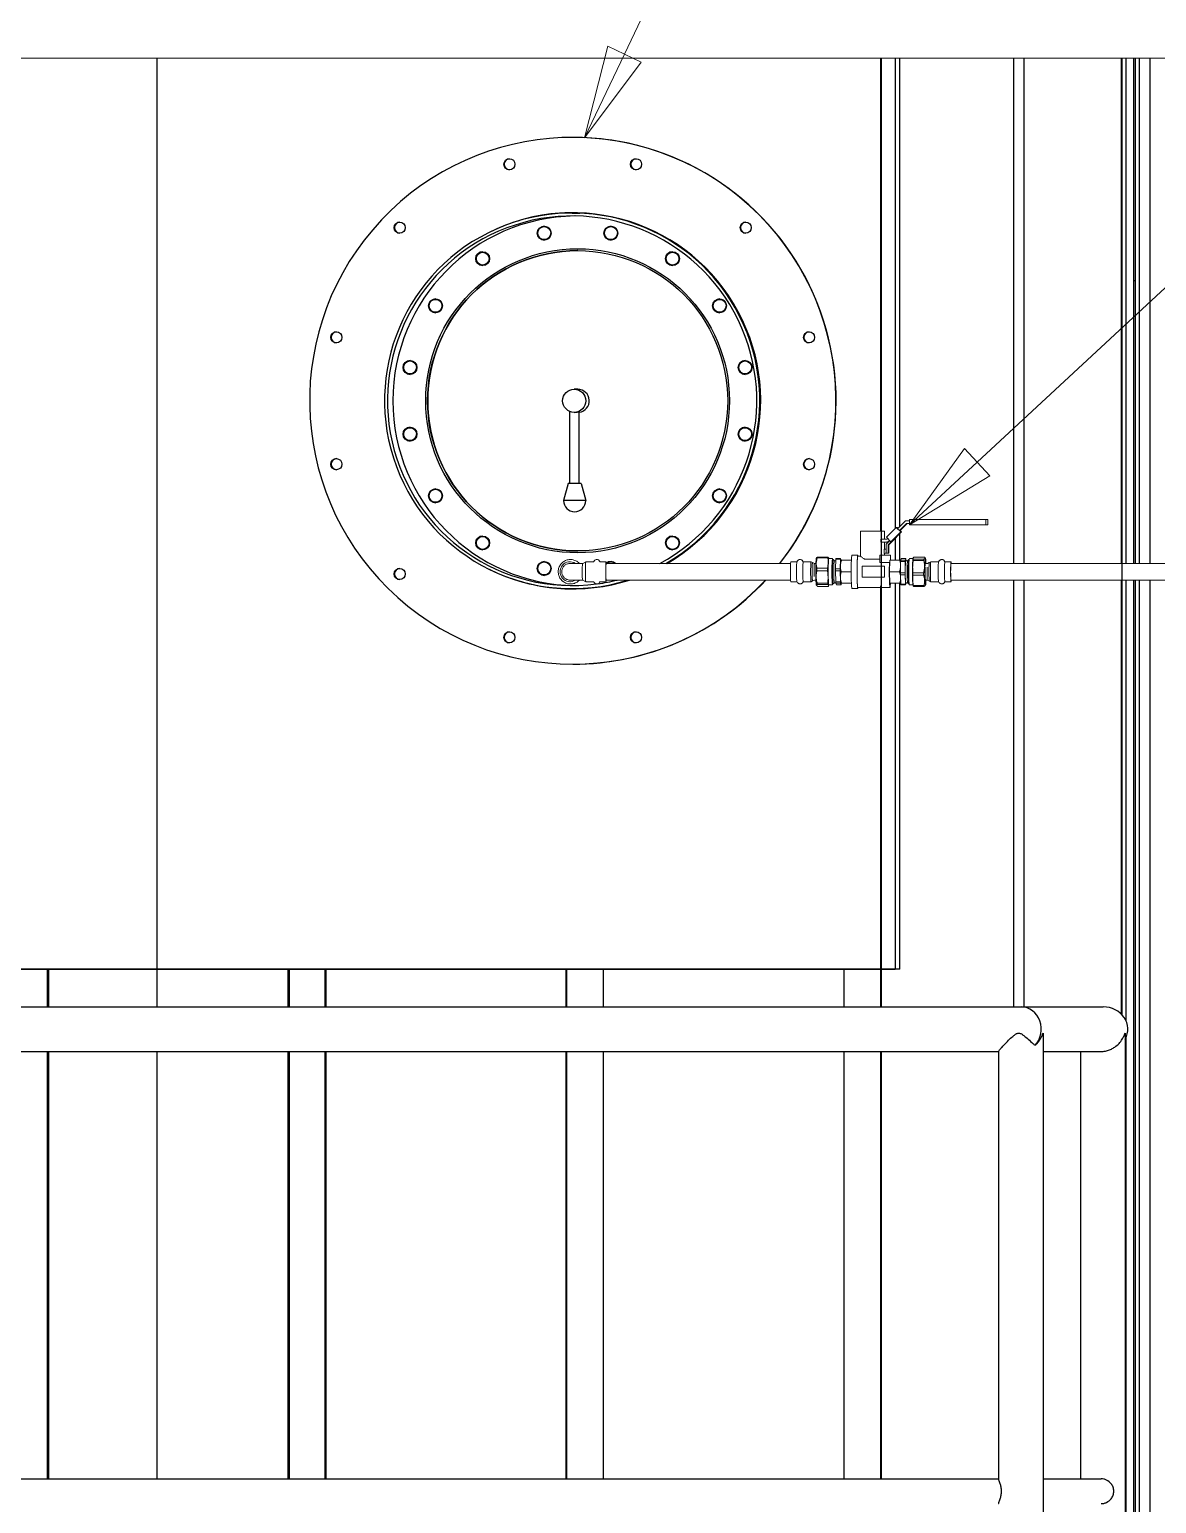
# Model space of a CAD drawing. Header units: millimetres. Extents: x -4172 to 126100, y -2 to 142133.
# Drawn here: x 89030 to 92078, y 31452 to 35440 of the extents above; entities that cross this region are included whole.
import ezdxf

# ---------------------------------------------------------------- set-up
doc = ezdxf.new("R2010")
doc.units = ezdxf.units.MM
doc.header["$LTSCALE"] = 100
doc.layers.add('P_Technical Water (TW)', color=140, linetype='Continuous', lineweight=18, true_color=0x00bfff)
for name, color, linetype, lineweight in [('Symbol', 7, 'Continuous', 18), ('Visible', 7, 'Continuous', 25), ('Visible Narrow', 7, 'Continuous', 18)]:
    doc.layers.add(name, color=color, linetype=linetype, lineweight=lineweight)

# ---------------------------------------------------------------- blocks, each defined once
blk = doc.blocks.new('Balloon29')
at = {"layer": 'Symbol'}
for p, q in [((906.388, 353.729), (921.398, 385.225)), ((905.937, 353.944), (905.312, 351.472)), ((906.388, 353.729), (905.312, 351.472)), ((906.839, 353.513), (905.937, 353.944)), ((905.312, 351.472), (906.839, 353.513))]:
    blk.add_line(p, q, dxfattribs=at)
at = {"layer": 'Symbol', "flags": 128}
blk.add_lwpolyline([(905.937, 353.944), (905.312, 351.472), (906.839, 353.513), (905.937, 353.944)], dxfattribs=at)
at = {"layer": 'Symbol'}
blk.add_solid([(905.937, 353.944), (905.312, 351.472), (906.839, 353.513), (905.937, 353.944)], dxfattribs=at)
blk = doc.blocks.new('Balloon30')
at = {"layer": 'Symbol'}
for p, q in [((915.931, 342.695), (961.972, 385.422)), ((915.591, 343.061), (914.099, 340.994)), ((916.272, 342.328), (915.591, 343.061)), ((915.931, 342.695), (914.099, 340.994)), ((914.099, 340.994), (916.272, 342.328))]:
    blk.add_line(p, q, dxfattribs=at)
at = {"layer": 'Symbol', "flags": 128}
blk.add_lwpolyline([(915.591, 343.061), (914.099, 340.994), (916.272, 342.328), (915.591, 343.061)], dxfattribs=at)
at = {"layer": 'Symbol'}
blk.add_solid([(915.591, 343.061), (914.099, 340.994), (916.272, 342.328), (915.591, 343.061)], dxfattribs=at)

msp = doc.modelspace()

# ---------------------------------------------------------------- linework, layer by layer
at = {"layer": 'P_Technical Water (TW)'}
for p, q in [((91377.6, 34089.36), (91398.86, 34110.65)), ((91382.9, 34084.06), (91401.97, 34103.15)), ((91384.92, 34084.06), (91403.99, 34103.15)), ((91398.86, 34110.65), (91409.9, 34110.65)), ((91401.97, 34103.15), (91409.9, 34103.15)), ((91409.9, 34114.4), (91615.97, 34114.4)), ((91409.9, 34099.4), (91409.9, 34114.4)), ((91615.97, 34099.4), (91409.9, 34099.4)), ((91615.97, 34114.4), (91615.97, 34099.4)), ((91621.85, 34114.4), (91615.97, 34114.4)), ((91621.85, 34099.4), (91615.97, 34099.4)), ((91621.85, 34099.4), (91621.85, 34114.4)), ((91342.47, 34082.9), (91277.47, 34082.9)), ((91277.47, 34082.9), (91277.47, 34015.38)), ((91332.38, 34060.65), (91345.81, 34060.65)), ((91332.38, 34060.65), (91332.38, 34053.15)), ((91342.47, 34082.9), (91342.47, 34060.65)), ((91356.35, 34057.37), (91346.92, 34047.94)), ((91347.35, 34066.38), (91373.84, 34092.9)), ((91347.35, 34066.38), (91359.71, 34054.01)), ((91386.2, 34080.52), (91359.71, 34054.01)), ((91388.68, 34080.52), (91362.19, 34054.01)), ((91386.2, 34080.52), (91373.84, 34092.9)), ((91376.32, 34092.9), (91373.84, 34092.9)), ((91378.72, 34090.49), (91376.32, 34092.9)), ((91377.6, 34089.36), (91382.9, 34084.06)), ((91382.9, 34084.06), (91384.92, 34084.06)), ((91388.68, 34080.52), (91385.04, 34084.17)), ((91388.68, 34080.52), (91386.2, 34080.52)), ((91254.02, 34017.9), (91270.01, 34017.9)), ((91355.59, 34017.9), (91329.36, 34017.9)), ((91329.36, 33997.9), (91329.36, 34017.9)), ((91332.38, 34053.15), (91345.81, 34053.15)), ((91346.92, 34034.4), (91341.55, 34034.4)), ((91341.55, 34034.4), (91341.55, 34022.48)), ((91341.55, 34022.48), (91346.92, 34023.74)), ((91342.47, 34053.15), (91342.47, 34034.4)), ((91342.47, 34022.57), (91346.92, 34023.61)), ((91342.47, 34022.62), (91342.47, 34017.9)), ((91345.81, 34053.15), (91347.84, 34053.15)), ((91346.92, 34023.39), (91346.92, 34047.94)), ((91351.92, 34023.39), (91346.92, 34023.39)), ((91360.05, 34054.01), (91351.92, 34045.87)), ((91353.72, 34045.87), (91351.92, 34045.87)), ((91351.92, 34045.87), (91351.92, 34023.39)), ((91351.92, 34023.39), (91352.48, 34023.39)), ((91352.48, 34040.69), (91352.48, 34023.39)), ((91353.16, 34040.69), (91352.48, 34040.69)), ((91353.53, 34034.4), (91352.48, 34034.4)), ((91352.48, 34024.91), (91354.09, 34025.29)), ((91352.48, 34025.04), (91353.53, 34025.29)), ((91352.48, 34023.39), (91353.16, 34023.39)), ((91353.16, 34034.4), (91353.16, 34040.69)), ((91353.16, 34023.39), (91353.16, 34025.07)), ((91353.16, 34023.39), (91353.72, 34023.39)), ((91353.53, 34034.4), (91354.09, 34034.4)), ((91353.53, 34025.29), (91353.53, 34034.4)), ((91353.53, 34025.29), (91354.09, 34025.29)), ((91361.85, 34054.01), (91353.72, 34045.87)), ((91353.72, 34045.87), (91353.72, 34034.4)), ((91353.72, 34025.2), (91353.72, 34023.39)), ((91354.09, 34025.29), (91354.09, 34034.4)), ((91355.59, 34017.9), (91358.75, 34017.9)), ((91358.76, 34017.9), (91358.75, 34017.9)), ((91358.76, 34004.15), (91358.76, 34017.9)), ((91360.05, 34054.01), (91359.71, 34054.01)), ((91362.19, 34054.01), (91361.85, 34054.01)), ((90492.53, 33999.78), (90491.58, 33999.78)), ((90526.43, 33995.4), (90491.94, 33995.4)), ((90526.36, 33995.36), (90534.48, 33999.77)), ((90534.51, 33999.78), (90555.73, 33999.78)), ((90572.72, 33999.78), (90589.45, 33999.78)), ((90589.45, 33995.4), (91088.28, 33995.4)), ((91105.51, 33999.78), (91088.94, 33999.78)), ((91105.47, 33999.72), (91107.36, 34002.49)), ((91122.57, 33999.78), (91120.72, 34002.49)), ((91143.62, 33999.78), (91122.53, 33999.78)), ((91147.66, 33997.89), (91143.64, 33999.77)), ((91152.94, 33995.4), (91147.66, 33997.87)), ((91152.93, 33995.4), (91156.7, 33995.4)), ((91157.82, 34008.42), (91159.45, 34011.25)), ((91159.5, 33975.77), (91188.2, 33975.77)), ((91159.54, 33982.16), (91188.24, 33982.16)), ((91160.55, 34010.24), (91189.25, 34010.24)), ((91160.82, 34012.62), (91189.52, 34012.62)), ((91191.79, 34008.53), (91191.44, 34009.87)), ((91201.65, 34008.53), (91191.66, 34008.53)), ((91203.27, 34005.95), (91201.65, 34005.95)), ((91206.6, 34002.65), (91203.34, 34005.92)), ((91210.69, 34002.65), (91206.57, 34002.65)), ((91209.88, 33975.68), (91222.37, 33975.68)), ((91210.43, 33945.28), (91209.88, 33975.68)), ((91210.83, 34006.68), (91209.92, 33981.06)), ((91209.92, 33981.06), (91222.41, 33981.06)), ((91223.32, 34006.68), (91210.83, 34006.68)), ((91223.55, 34008.68), (91211.06, 34008.68)), ((91222.91, 33945.28), (91222.37, 33975.68)), ((91222.41, 33981.06), (91223.32, 34006.68)), ((91223.55, 34008.68), (91224.93, 34004.15)), ((91223.95, 34004.05), (91224, 34004.15)), ((91252.57, 34004.15), (91226.03, 34004.15)), ((91270.01, 34015.4), (91277.47, 34015.4)), ((91342.32, 33987.98), (91281.47, 33987.98)), ((91281.47, 33987.98), (91281.47, 33972.9)), ((91288.35, 34007.11), (91329.32, 34007.11)), ((91355.59, 33997.9), (91329.36, 33997.9)), ((91342.44, 33987.98), (91342.32, 33987.98)), ((91342.32, 33972.9), (91342.32, 33987.98)), ((91356.36, 34004.15), (91355.54, 33972.9)), ((91355.59, 33997.9), (91355.62, 33997.9)), ((91356.36, 34004.15), (91383.54, 34004.15)), ((91386, 34000.52), (91385.46, 33970.12)), ((91386, 34000.52), (91398.48, 34000.52)), ((91387.65, 34008.68), (91386.19, 34003.9)), ((91398.68, 34003.9), (91386.19, 34003.9)), ((91400.13, 34008.68), (91387.65, 34008.68)), ((91398.48, 34000.52), (91397.94, 33970.12)), ((91400.13, 34008.68), (91398.68, 34003.9)), ((91399.63, 34002.65), (91404.59, 34002.65)), ((91400.5, 34002.65), (91400.36, 34006.68)), ((91404.56, 34002.62), (91407.85, 34005.92)), ((91407.92, 34005.95), (91408.95, 34005.95)), ((91409.55, 34008.53), (91419.4, 34008.53)), ((91419.27, 34008.02), (91419.76, 34009.87)), ((91448.55, 34003.36), (91419.85, 34003.36)), ((91420.08, 34007.37), (91448.78, 34007.37)), ((91450.38, 34012.62), (91421.68, 34012.62)), ((91453.38, 34008.42), (91451.75, 34011.25)), ((91453.25, 33995.4), (91458.26, 33995.4)), ((91458.25, 33995.4), (91463.48, 33997.84)), ((91463.54, 33997.89), (91467.55, 33999.77)), ((91467.58, 33999.78), (91488.62, 33999.78)), ((91488.58, 33999.72), (91490.47, 34002.49)), ((91505.68, 33999.78), (91503.83, 34002.49)), ((91505.64, 33999.78), (91522.25, 33999.78)), ((91522.25, 33995.4), (92362.65, 33995.4)), ((90492.53, 33946.03), (90491.58, 33946.03)), ((90491.94, 33950.4), (90526.43, 33950.4)), ((90526.36, 33950.44), (90534.48, 33946.03)), ((90534.51, 33946.03), (90555.73, 33946.03)), ((90572.72, 33946.03), (90589.45, 33946.03)), ((90589.45, 33950.4), (91088.28, 33950.4)), ((91105.51, 33946.03), (91088.94, 33946.03)), ((91105.47, 33946.08), (91107.36, 33943.32)), ((91122.57, 33946.03), (91120.72, 33943.32)), ((91143.62, 33946.03), (91122.53, 33946.03)), ((91147.66, 33947.91), (91143.64, 33946.03)), ((91152.94, 33950.4), (91147.66, 33947.94)), ((91152.93, 33950.4), (91156.7, 33950.4)), ((91157.82, 33937.38), (91158.94, 33935.43)), ((91160.09, 33942.44), (91188.8, 33942.44)), ((91189.02, 33938.43), (91160.32, 33938.43)), ((91191.79, 33937.28), (91190.93, 33934.01)), ((91201.65, 33937.28), (91191.66, 33937.28)), ((91203.27, 33939.85), (91201.65, 33939.85)), ((91206.6, 33943.15), (91203.34, 33939.88)), ((91210.54, 33943.15), (91206.57, 33943.15)), ((91222.91, 33945.28), (91210.43, 33945.28)), ((91210.62, 33941.91), (91223.1, 33941.91)), ((91212.07, 33937.12), (91210.62, 33941.91)), ((91212.07, 33937.12), (91224.56, 33937.12)), ((91224.56, 33937.12), (91223.1, 33941.91)), ((91223.95, 33941.75), (91224, 33941.65)), ((91224.88, 33941.65), (91224.79, 33939.12)), ((91252, 33972.9), (91225.22, 33972.9)), ((91252.57, 33941.65), (91226.03, 33941.65)), ((91281.47, 33972.9), (91281.47, 33957.82)), ((91281.47, 33957.82), (91342.32, 33957.82)), ((91342.32, 33957.82), (91342.32, 33972.9)), ((91342.44, 33957.82), (91342.32, 33957.82)), ((91355.54, 33972.9), (91356.36, 33941.65)), ((91355.54, 33972.9), (91382.73, 33972.9)), ((91356.36, 33941.65), (91383.54, 33941.65)), ((91397.94, 33970.12), (91385.46, 33970.12)), ((91397.98, 33964.74), (91385.49, 33964.74)), ((91385.49, 33964.74), (91386.41, 33939.12)), ((91386.41, 33939.12), (91398.89, 33939.12)), ((91386.63, 33937.12), (91399.12, 33937.12)), ((91398.89, 33939.12), (91397.98, 33964.74)), ((91399.12, 33937.12), (91400.58, 33941.91)), ((91399.63, 33943.15), (91404.59, 33943.15)), ((91404.56, 33943.18), (91407.85, 33939.88)), ((91407.92, 33939.85), (91408.95, 33939.85)), ((91409.55, 33937.28), (91419.4, 33937.28)), ((91447.96, 33970.03), (91419.26, 33970.03)), ((91419.27, 33937.78), (91420.26, 33934.01)), ((91448, 33963.64), (91419.3, 33963.64)), ((91453.38, 33937.38), (91452.25, 33935.43)), ((91453.25, 33950.4), (91458.26, 33950.4)), ((91458.25, 33950.41), (91463.48, 33947.96)), ((91463.54, 33947.91), (91467.55, 33946.03)), ((91467.58, 33946.03), (91488.62, 33946.03)), ((91488.58, 33946.08), (91490.47, 33943.32)), ((91505.68, 33946.03), (91503.83, 33943.32)), ((91505.64, 33946.03), (91522.25, 33946.03)), ((91522.25, 33950.4), (92362.65, 33950.4)), ((91161.92, 33933.18), (91190.62, 33933.18)), ((91254.02, 33927.9), (91270.01, 33927.9)), ((91270.01, 33930.4), (91357.17, 33930.4)), ((91449.01, 33935.56), (91420.3, 33935.56)), ((91449.28, 33933.18), (91420.57, 33933.18))]:
    msp.add_line(p, q, dxfattribs=at)
for centre, major_axis, ratio, start_param, end_param in [((91345.81, 34068.15), (0, -7.5), 0.9989854, 0, 0.7641447), ((91345.81, 34068.15), (0, -15), 0.9989854, 0, 0.7747721), ((91254.02, 33972.9), (0, 45), 0.0450362, 0, 3.1415927), ((91270.01, 33972.9), (0, 45), 0.0450362, 5.9482891, 9.7596741), ((91309.97, 34015.02), (32.5, 7.59), 0.0099874, 6.2808517, 6.5194163), ((91347.84, 34068.15), (0, -15), 0.9989854, 0, 0.3571141), ((90491.58, 33972.9), (0, 26.87), 0.9989854, 5.7045492, 10.0034141), ((90534.51, 33972.9), (0, 26.87), 0.0450362, 0, 3.1415927), ((90589.45, 33972.9), (0, 26.87), 0.0450362, 5.7045492, 10.0034141), ((90589.45, 33972.9), (0, -22.5), 0.0450362, 3.1415927, 6.2831853), ((91088.94, 33972.9), (0, 26.87), 0.0450362, 0, 3.1415927), ((91105.55, 33972.9), (0, 26.87), 0.0450362, 0.0657974, 3.0757953), ((91122.53, 33972.9), (0, 26.87), 0.0450362, 0, 3.1415926), ((91143.62, 33972.9), (0, 26.87), 0.0450362, 6.2621617, 9.4458016), ((91147.63, 33972.9), (0, -25), 0.0450362, 3.0719845, 6.3527934), ((91147.63, 33972.9), (0, -24.97), 0.0450362, 3.1205691, 6.3042089), ((91157.94, 33972.9), (0, 35.62), 0.0450362, 0.0781638, 3.0634289), ((91161.38, 33972.88), (-0.01, 41.58), 0.0451434, 0.2989925, 0.4544636), ((91190.06, 33972.88), (0.01, 41.58), 0.0449864, 0.2990104, 0.4544814), ((91191.66, 33972.9), (0, -35.62), 0.0450362, 3.1415927, 6.2831853), ((91201.65, 33972.9), (0, -35.62), 0.0450362, 2.7591461, 6.6656318), ((91201.65, 33972.9), (0, 33.05), 0.0450362, 0, 3.1415927), ((91203.27, 33972.9), (0, 33.05), 0.0450362, 6.2380881, 9.4698752), ((91206.57, 33972.9), (0, 29.75), 0.0450362, 0, 3.1415927), ((91211.57, 33972.9), (0, -37.52), 0.0450362, 4.4929903, 4.6380706), ((91211.57, 33972.89), (0, 37.52), 0.0450362, 0.3042001, 0.4492804), ((91224.06, 33972.9), (0, 37.52), 0.0450362, 1.3513977, 1.4964779), ((91224.06, 33972.9), (0, -31.25), 0.0450362, 4.1887902, 5.2359878), ((91224.06, 33972.9), (0, 31.25), 0.0450362, 0.0781638, 1.0471976), ((91224.06, 33972.89), (0, 37.52), 0.0450362, 0.3042001, 0.4492804), ((91270.01, 33972.9), (0, 42.5), 0.0450362, 0, 3.1415927), ((91306.11, 34006.29), (-36.82, -14.31), 0.232541, 2.1592919, 2.160612), ((91344.23, 33972.9), (0, -42.5), 0.0450362, 4.3497265, 4.712389), ((91357.17, 33972.9), (0, -42.5), 0.0450362, 4.0835141, 7.0278811), ((91387.14, 33972.89), (0, -37.52), 0.0450362, 3.7395098, 3.8845901), ((91399.63, 33972.9), (0, -29.75), 0.0450362, 3.1415927, 6.2831853), ((91399.63, 33972.89), (0, -37.52), 0.0450362, 3.7395098, 3.8845901), ((91399.63, 33972.89), (0, 37.52), 0.0450362, 5.8339049, 5.9789852), ((91404.62, 33972.9), (0, -29.75), 0.0450362, 3.1866899, 6.2380881), ((91407.92, 33972.9), (0, -33.05), 0.0450362, 3.1415927, 6.2831853), ((91409.55, 33972.9), (0, 35.62), 0.0450362, 0, 3.1415927), ((91419.54, 33972.9), (0, 35.62), 0.0450362, 0.1690521, 2.9725406), ((91421.13, 33972.88), (0, 41.58), 0.0451202, 0.592717, 0.748188), ((91449.82, 33972.88), (-0.01, -41.58), 0.0448552, 3.7343247, 3.8897958), ((91453.25, 33972.9), (0, -35.62), 0.0450362, 2.2543844, 7.1703936), ((91453.25, 33972.9), (0, -22.5), 0.0450362, 4.1233751, 5.8642013), ((91463.56, 33972.9), (0, 25), 0.0450362, 0.0210236, 3.1205691), ((91467.58, 33972.9), (0, -26.87), 0.0450362, 3.1415927, 6.2831853), ((91488.66, 33972.9), (0, -26.87), 0.0450362, 3.20739, 6.2173879), ((91505.64, 33972.9), (0, -26.87), 0.0450362, 3.1415927, 6.2831853), ((91522.25, 33972.9), (0, -26.87), 0.0450362, 2.5629565, 6.8618214), ((91522.25, 33972.9), (0, 22.5), 0.0450362, 0, 3.1415927), ((91161.38, 33972.92), (0.01, 41.58), 0.0452172, 2.3934101, 2.5488812), ((91190.06, 33972.92), (0, -41.58), 0.0449522, 5.5349877, 5.6904587), ((91211.57, 33972.91), (0, 37.52), 0.0450362, 2.3985952, 2.5436755), ((91224.06, 33972.9), (0, -31.25), 0.0450362, 5.2359878, 6.2050216), ((91224.06, 33972.91), (0, 37.52), 0.0450362, 2.3985952, 2.5436755), ((91224.05, 33972.92), (0, -37.52), 0.0450362, 0.3042001, 0.4492804), ((91344.23, 33972.9), (0, -42.5), 0.0450362, 4.712389, 5.0750515), ((91387.14, 33972.9), (0, -37.52), 0.0450362, 4.7867074, 4.9317876), ((91387.14, 33972.92), (0, -37.52), 0.0450362, 5.8339049, 5.9789852), ((91399.63, 33972.9), (0, 37.52), 0.0450362, 1.6451147, 1.790195), ((91399.63, 33972.92), (0, -37.52), 0.0450362, 5.8339049, 5.9789852), ((91399.63, 33972.91), (0, 37.52), 0.0450362, 3.7395098, 3.7961295), ((91421.13, 33972.92), (-0.01, -41.58), 0.0450859, 5.8287152, 5.9841862), ((91449.82, 33972.92), (0.01, -41.58), 0.044929, 5.8286973, 5.9841684)]:
    msp.add_ellipse(centre, major_axis=major_axis, ratio=ratio, start_param=start_param, end_param=end_param, dxfattribs=at)
for points, knots in [([(90517.21, 33995.4), (90515.61, 33997.13), (90513.83, 33998.69), (90509, 34002.07), (90505.78, 34003.62), (90499.02, 34005.65), (90495.48, 34006.11), (90488.42, 34005.91), (90484.91, 34005.23), (90478.27, 34002.82), (90475.15, 34001.07), (90469.61, 33996.69), (90467.2, 33994.05), (90463.32, 33988.15), (90461.86, 33984.88), (90460.03, 33978.05), (90459.67, 33974.49), (90460.08, 33967.44), (90460.86, 33963.94), (90463.47, 33957.38), (90465.3, 33954.3), (90469.84, 33948.89), (90472.55, 33946.55), (90478.56, 33942.85), (90481.86, 33941.48), (90488.74, 33939.85), (90492.3, 33939.59), (90499.33, 33940.21), (90502.8, 33941.09), (90509.28, 33943.89), (90512.3, 33945.81), (90515.73, 33948.87), (90516.49, 33949.62), (90517.21, 33950.4)], [0.7468603, 0.7468603, 0.7468603, 0.7468603, 0.9602967, 0.9602967, 1.2802481, 1.2802481, 1.6001294, 1.6001294, 1.9199874, 1.9199874, 2.2398786, 2.2398786, 2.559846, 2.559846, 2.8799024, 2.8799024, 3.2000255, 3.2000255, 3.5201665, 3.5201665, 3.8402697, 3.8402697, 4.1602944, 4.1602944, 4.4802306, 4.4802306, 4.8001035, 4.8001035, 5.1199636, 5.1199636, 5.4398662, 5.4398662, 5.536325, 5.536325, 5.536325, 5.536325]), ([(90491.94, 33995.4), (90491.53, 33995.4), (90491.12, 33995.39), (90487.91, 33995.22), (90485.15, 33994.55), (90480, 33992.23), (90477.65, 33990.58), (90473.67, 33986.48), (90472.08, 33984.05), (90469.89, 33978.69), (90469.32, 33975.81), (90469.32, 33972.9)], [-1.4217242, -1.4217242, -1.4217242, -1.4217242, -1.3724739, -1.3724739, -1.0355417, -1.0355417, -0.6944712, -0.6944712, -0.3492052, -0.3492052, 0, 0, 0, 0]), ([(90524.28, 33972.9), (90524.28, 33975.39), (90524.32, 33977.86), (90524.47, 33982.52), (90524.58, 33984.68), (90524.89, 33988.97), (90525.11, 33990.95), (90525.62, 33993.91), (90525.9, 33994.86), (90526.26, 33995.29), (90526.31, 33995.34), (90526.36, 33995.36)], [-5.6928538, -5.6928538, -5.6928538, -5.6928538, -5.3940732, -5.3940732, -5.1016786, -5.1016786, -4.7434859, -4.7434859, -4.3836098, -4.3836098, -4.3226377, -4.3226377, -4.3226377, -4.3226377]), ([(90556.17, 34000), (90556.17, 33999.99), (90556.16, 33999.98), (90556.14, 33999.95), (90556.1, 33999.91), (90555.97, 33999.82), (90555.86, 33999.78), (90555.73, 33999.78)], [6.212780811, 6.212780811, 6.212780811, 6.212780811, 6.225250934, 6.225250934, 6.25421812, 6.25421812, 6.283185307, 6.283185307, 6.283185307, 6.283185307]), ([(90556.15, 33999.93), (90556.27, 34000.3), (90556.4, 34000.74), (90557.02, 34001.93), (90557.35, 34002.54), (90558.67, 34003.96), (90559.49, 34004.7), (90561.62, 34005.66), (90562.63, 34005.94), (90564.59, 34006.07), (90565.5, 34005.97), (90567.19, 34005.53), (90567.94, 34005.19), (90569.3, 34004.36), (90569.84, 34003.88), (90570.81, 34002.87), (90571.14, 34002.38), (90571.71, 34001.44), (90571.88, 34001.05), (90572.13, 34000.44), (90572.21, 34000.2), (90572.28, 34000)], [6.13834937, 6.13834937, 6.13834937, 6.13834937, 6.19628375, 6.19628375, 6.23495549, 6.23495549, 6.26291699, 6.26291699, 6.2802927, 6.2802927, 6.29489226, 6.29489226, 6.31039152, 6.31039152, 6.32993704, 6.32993704, 6.35730788, 6.35730788, 6.39302807, 6.39302807, 6.42454184, 6.42454184, 6.42454184, 6.42454184]), ([(90572.72, 33999.78), (90572.59, 33999.78), (90572.48, 33999.82), (90572.35, 33999.91), (90572.31, 33999.95), (90572.28, 34000), (90572.27, 34000.01), (90572.27, 34000.01), (90572.27, 34000.01), (90572.27, 34000.01)], [0, 0, 0, 0, 0.028967187, 0.028967187, 0.057934373, 0.057934373, 0.08690156, 0.08690156, 0.090370668, 0.090370668, 0.090370668, 0.090370668]), ([(91107.36, 34002.49), (91107.65, 34002.91), (91108.05, 34003.43), (91109.34, 34004.56), (91110.23, 34005.19), (91112.29, 34005.88), (91113.25, 34006.04), (91115.08, 34006.01), (91115.93, 34005.84), (91117.48, 34005.3), (91118.16, 34004.93), (91119.38, 34004.06), (91119.85, 34003.58), (91120.41, 34002.92), (91120.58, 34002.69), (91120.72, 34002.49)], [3.97613429, 3.97613429, 3.97613429, 3.97613429, 4.00245325, 4.00245325, 4.02673308, 4.02673308, 4.04289217, 4.04289217, 4.05745159, 4.05745159, 4.07367846, 4.07367846, 4.09487273, 4.09487273, 4.10772908, 4.10772908, 4.10772908, 4.10772908]), ([(91152.53, 33993.62), (91152.46, 33992.96), (91152.39, 33992.12), (91152.22, 33989.35), (91152.13, 33987.08), (91151.99, 33982.26), (91151.95, 33979.4), (91151.9, 33973.47), (91151.91, 33970.41), (91151.97, 33965.18), (91152.02, 33962.66), (91152.08, 33960.4)], [3.535451, 3.535451, 3.535451, 3.535451, 3.7292045, 3.7292045, 4.0682256, 4.0682256, 4.4072453, 4.4072453, 4.746265, 4.746265, 5.052464, 5.052464, 5.052464, 5.052464]), ([(91159.5, 33975.77), (91159.5, 33976.78), (91159.51, 33977.79), (91159.52, 33979.93), (91159.53, 33981.05), (91159.54, 33982.16)], [5.83720028, 5.83720028, 5.83720028, 5.83720028, 5.95275992, 5.95275992, 6.08429613, 6.08429613, 6.08429613, 6.08429613]), ([(91188.24, 33982.16), (91188.23, 33981.05), (91188.22, 33979.93), (91188.21, 33977.79), (91188.21, 33976.78), (91188.2, 33975.77)], [3.9406088, 3.9406088, 3.9406088, 3.9406088, 4.07214501, 4.07214501, 4.18770465, 4.18770465, 4.18770465, 4.18770465]), ([(91288.35, 34007.11), (91287.51, 34007.64), (91286.71, 34008.15), (91283.35, 34010.42), (91281.03, 34012.21), (91278.76, 34014.08), (91278.2, 34014.57), (91277.6, 34015.16), (91277.47, 34015.32), (91277.47, 34015.37)], [-3.2521151, -3.2521151, -3.2521151, -3.2521151, -3.1078204, -3.1078204, -2.5939867, -2.5939867, -2.3370698, -2.3370698, -2.1384671, -2.1384671, -2.1384671, -2.1384671]), ([(91457.87, 33952.18), (91457.81, 33952.84), (91457.74, 33953.68), (91457.57, 33956.45), (91457.47, 33958.72), (91457.34, 33963.54), (91457.29, 33966.4), (91457.25, 33972.33), (91457.25, 33975.39), (91457.31, 33980.62), (91457.36, 33983.15), (91457.43, 33985.4)], [3.535451, 3.535451, 3.535451, 3.535451, 3.7292045, 3.7292045, 4.0682256, 4.0682256, 4.4072453, 4.4072453, 4.746265, 4.746265, 5.0524614, 5.0524614, 5.0524614, 5.0524614]), ([(91503.83, 34002.49), (91503.54, 34002.91), (91503.15, 34003.43), (91501.85, 34004.56), (91500.96, 34005.19), (91498.91, 34005.88), (91497.94, 34006.04), (91496.11, 34006.01), (91495.26, 34005.84), (91493.71, 34005.3), (91493.04, 34004.93), (91491.81, 34004.06), (91491.35, 34003.58), (91490.78, 34002.92), (91490.62, 34002.69), (91490.47, 34002.49)], [0.83454164, 0.83454164, 0.83454164, 0.83454164, 0.86086059, 0.86086059, 0.88514043, 0.88514043, 0.90129952, 0.90129952, 0.91585894, 0.91585894, 0.93208581, 0.93208581, 0.95328007, 0.95328007, 0.96613643, 0.96613643, 0.96613643, 0.96613643]), ([(90469.32, 33972.9), (90469.32, 33970.41), (90469.74, 33967.94), (90471.34, 33963.28), (90472.51, 33961.12), (90475.82, 33956.83), (90478.1, 33954.85), (90483.3, 33951.89), (90486.17, 33950.94), (90490.08, 33950.46), (90491.01, 33950.4), (90491.94, 33950.4)], [-5.6928538, -5.6928538, -5.6928538, -5.6928538, -5.3940732, -5.3940732, -5.1016786, -5.1016786, -4.7434859, -4.7434859, -4.3836098, -4.3836098, -4.2713489, -4.2713489, -4.2713489, -4.2713489]), ([(90526.36, 33950.44), (90526.07, 33950.59), (90525.8, 33951.26), (90525.29, 33953.57), (90525.07, 33955.22), (90524.69, 33959.32), (90524.54, 33961.75), (90524.33, 33967.11), (90524.28, 33969.99), (90524.28, 33972.9)], [-1.3705579, -1.3705579, -1.3705579, -1.3705579, -1.0355417, -1.0355417, -0.6944712, -0.6944712, -0.3492052, -0.3492052, 0, 0, 0, 0]), ([(90555.73, 33946.03), (90555.86, 33946.03), (90555.97, 33945.98), (90556.1, 33945.89), (90556.14, 33945.85), (90556.16, 33945.82), (90556.17, 33945.81), (90556.17, 33945.8)], [3.141592654, 3.141592654, 3.141592654, 3.141592654, 3.17055984, 3.17055984, 3.199527027, 3.199527027, 3.21199715, 3.21199715, 3.21199715, 3.21199715]), ([(90572.28, 33945.8), (90572.16, 33945.45), (90572.02, 33945.02), (90571.43, 33943.87), (90571.1, 33943.26), (90569.78, 33941.84), (90568.96, 33941.1), (90566.83, 33940.14), (90565.82, 33939.86), (90563.86, 33939.74), (90562.95, 33939.83), (90561.26, 33940.27), (90560.51, 33940.61), (90559.15, 33941.44), (90558.62, 33941.92), (90557.64, 33942.93), (90557.31, 33943.43), (90556.74, 33944.36), (90556.57, 33944.75), (90556.31, 33945.39), (90556.22, 33945.65), (90556.15, 33945.87)], [3.00023612, 3.00023612, 3.00023612, 3.00023612, 3.05469109, 3.05469109, 3.09336284, 3.09336284, 3.12132434, 3.12132434, 3.13870005, 3.13870005, 3.15329961, 3.15329961, 3.16879887, 3.16879887, 3.18834438, 3.18834438, 3.21571522, 3.21571522, 3.25143542, 3.25143542, 3.28642859, 3.28642859, 3.28642859, 3.28642859]), ([(90572.27, 33945.79), (90572.27, 33945.79), (90572.27, 33945.79), (90572.27, 33945.79), (90572.28, 33945.81), (90572.31, 33945.85), (90572.35, 33945.89), (90572.48, 33945.98), (90572.59, 33946.03), (90572.72, 33946.03)], [3.051221986, 3.051221986, 3.051221986, 3.051221986, 3.054691093, 3.054691093, 3.08365828, 3.08365828, 3.112625467, 3.112625467, 3.141592654, 3.141592654, 3.141592654, 3.141592654]), ([(91120.72, 33943.32), (91120.43, 33942.89), (91120.03, 33942.37), (91118.74, 33941.24), (91117.85, 33940.61), (91115.8, 33939.92), (91114.83, 33939.76), (91113, 33939.8), (91112.15, 33939.96), (91110.6, 33940.5), (91109.93, 33940.88), (91108.7, 33941.74), (91108.24, 33942.22), (91107.67, 33942.88), (91107.5, 33943.11), (91107.36, 33943.32)], [0.83454164, 0.83454164, 0.83454164, 0.83454164, 0.86086059, 0.86086059, 0.88514043, 0.88514043, 0.90129952, 0.90129952, 0.91585894, 0.91585894, 0.93208581, 0.93208581, 0.95328007, 0.95328007, 0.96613643, 0.96613643, 0.96613643, 0.96613643]), ([(91419.3, 33963.64), (91419.29, 33964.75), (91419.28, 33965.87), (91419.27, 33968.01), (91419.26, 33969.02), (91419.26, 33970.03)], [3.9406088, 3.9406088, 3.9406088, 3.9406088, 4.07214501, 4.07214501, 4.18770465, 4.18770465, 4.18770465, 4.18770465]), ([(91447.96, 33970.03), (91447.96, 33969.02), (91447.97, 33968.01), (91447.98, 33965.87), (91447.99, 33964.75), (91448, 33963.64)], [5.83720028, 5.83720028, 5.83720028, 5.83720028, 5.95275992, 5.95275992, 6.08429613, 6.08429613, 6.08429613, 6.08429613]), ([(91490.47, 33943.32), (91490.76, 33942.89), (91491.16, 33942.37), (91492.45, 33941.24), (91493.35, 33940.61), (91495.4, 33939.92), (91496.36, 33939.76), (91498.19, 33939.8), (91499.04, 33939.96), (91500.6, 33940.5), (91501.27, 33940.88), (91502.49, 33941.74), (91502.96, 33942.22), (91503.52, 33942.88), (91503.69, 33943.11), (91503.83, 33943.32)], [3.97613429, 3.97613429, 3.97613429, 3.97613429, 4.00245325, 4.00245325, 4.02673308, 4.02673308, 4.04289217, 4.04289217, 4.05745159, 4.05745159, 4.07367846, 4.07367846, 4.09487273, 4.09487273, 4.10772908, 4.10772908, 4.10772908, 4.10772908])]:
    msp.add_open_spline(points, degree=3, knots=knots, dxfattribs=at)
for points, weights in [([(91160.09, 33942.44), (91155.34, 33959.1), (91159.5, 33975.77)], [1.7295528928, 1.91692112286, 1.7295528928]), ([(91159.54, 33982.16), (91155.59, 33996.2), (91160.55, 34010.24)], [1.7295528928, 1.91692112286, 1.7295528928]), ([(91159.45, 34011.25), (91159.83, 34011.91), (91160.82, 34012.62)], [1.79996091383, 1.77654011, 1.7295528928]), ([(91188.2, 33975.77), (91190.57, 33959.1), (91188.8, 33942.44)], [2.58508153772, 2.86513203764, 2.58508153772]), ([(91189.25, 34010.24), (91190.81, 33996.2), (91188.24, 33982.16)], [2.58508153772, 2.86513203764, 2.58508153772]), ([(91191.44, 34009.87), (91191.09, 34011.18), (91189.52, 34012.62)], [2.73036877497, 2.73757418304, 2.59039215006]), ([(91225.22, 33972.9), (91222.65, 33981.27), (91222.84, 33988.53)], [1.76420471066, 1.90066641994, 1.90066641994]), ([(91222.84, 33988.53), (91223.02, 33995.78), (91226.03, 34004.15)], [1.90066641994, 1.90066641994, 1.76420471066]), ([(91226.03, 34004.15), (91224, 34004.15), (91224, 34004.15)], [1.76420471066, 1.88075258263, 1.89776039657]), ([(91385.73, 33985.5), (91385.14, 33979.63), (91382.73, 33972.9)], [1.89474890528, 1.87224962624, 1.76420471066]), ([(91386.27, 34004.15), (91385.37, 34004.15), (91383.54, 34004.15)], [1.87315920825, 1.83939912748, 1.76420471066]), ([(91383.54, 34004.15), (91385.49, 33997.79), (91385.85, 33992.23)], [1.76420471066, 1.86601536807, 1.89186764846]), ([(91419.26, 33970.03), (91417.49, 33986.7), (91419.85, 34003.36)], [2.58508153772, 2.86513203764, 2.58508153772]), ([(91421.68, 34012.62), (91418.81, 34010), (91420.08, 34007.37)], [2.59039215006, 2.87101796632, 2.59039215006]), ([(91448.55, 34003.36), (91452.71, 33986.7), (91447.96, 33970.03)], [1.7295528928, 1.91692112286, 1.7295528928]), ([(91450.38, 34012.62), (91454.04, 34010), (91448.78, 34007.37)], [1.7295528928, 1.91692112286, 1.7295528928]), ([(91161.92, 33933.18), (91156.66, 33935.8), (91160.32, 33938.43)], [1.7295528928, 1.91692112286, 1.7295528928]), ([(91190.62, 33933.18), (91191.89, 33935.8), (91189.02, 33938.43)], [2.59039215006, 2.87101796632, 2.59039215006]), ([(91222.84, 33957.28), (91222.65, 33964.53), (91225.22, 33972.9)], [1.90066641994, 1.90066641994, 1.76420471066]), ([(91226.03, 33941.65), (91223.02, 33950.02), (91222.84, 33957.28)], [1.76420471066, 1.90066641994, 1.90066641994]), ([(91224, 33941.65), (91224, 33941.65), (91226.03, 33941.65)], [1.89776039657, 1.88075258263, 1.76420471066]), ([(91382.73, 33972.9), (91384.94, 33966.74), (91385.61, 33961.34)], [1.76420471066, 1.86259821464, 1.89004667714]), ([(91385.87, 33954), (91385.56, 33948.25), (91383.54, 33941.65)], [1.89377108407, 1.86999152273, 1.76420471066]), ([(91383.54, 33941.65), (91385.42, 33941.65), (91386.32, 33941.65)], [1.76420471066, 1.84153708828, 1.87504547557]), ([(91420.3, 33935.56), (91417.73, 33949.6), (91419.3, 33963.64)], [2.58508153772, 2.86513203764, 2.58508153772]), ([(91448, 33963.64), (91452.96, 33949.6), (91449.01, 33935.56)], [1.7295528928, 1.91692112286, 1.7295528928]), ([(91420.26, 33934.01), (91420.37, 33933.61), (91420.57, 33933.18)], [2.66142482516, 2.63211037795, 2.59039215006]), ([(91452.25, 33935.43), (91451.64, 33934.36), (91449.28, 33933.18)], [1.82108436432, 1.80903600426, 1.7295528928])]:
    msp.add_rational_spline(points, weights, degree=2, dxfattribs=at)
at = {"layer": 'Visible'}
for p, q in [((89375.18, 32795.78), (89375.18, 35361.94)), ((91332.22, 34082.9), (91332.22, 35361.94)), ((91333.34, 35361.94), (91333.34, 32795.78)), ((91371.12, 35361.94), (91371.12, 34090.17)), ((91383.99, 34095.76), (91383.99, 35361.94)), ((91691.65, 33995.4), (91691.65, 35361.94)), ((91720.09, 33995.4), (91720.09, 35361.94)), ((91982.39, 35361.94), (91982.39, 33995.4)), ((91985.48, 32773.5), (91985.48, 35361.94)), ((91995.71, 33995.4), (91995.71, 35361.94)), ((92016.76, 33995.4), (92016.76, 35361.94)), ((92021.51, 33995.4), (92021.51, 35361.94)), ((92031.75, 33995.4), (92031.75, 35361.94)), ((92060.67, 33995.4), (92060.67, 35361.94)), ((90499.12, 35147.9), (90499.68, 35147.9)), ((90497.43, 34943.4), (90518.26, 34943.4)), ((90421.93, 34906.51), (90422.83, 34906.51)), ((90602.21, 34906.51), (90603.11, 34906.51)), ((90421.93, 34871.51), (90422.83, 34871.51)), ((90602.21, 34871.51), (90603.11, 34871.51)), ((90255.38, 34837.46), (90256.28, 34837.46)), ((90768.76, 34837.46), (90769.66, 34837.46)), ((90255.38, 34802.46), (90256.28, 34802.46)), ((90768.76, 34802.46), (90769.66, 34802.46)), ((92016.76, 34760.4), (92021.51, 34760.4)), ((90127.9, 34709.85), (90128.81, 34709.85)), ((90896.23, 34709.85), (90897.13, 34709.85)), ((90127.9, 34674.85), (90128.81, 34674.85)), ((90896.23, 34674.85), (90897.13, 34674.85)), ((90058.92, 34543.13), (90059.82, 34543.13)), ((90965.22, 34543.13), (90966.12, 34543.13)), ((90058.92, 34508.13), (90059.82, 34508.13)), ((90965.22, 34508.13), (90966.12, 34508.13)), ((90512.52, 34466.65), (90502.95, 34466.65)), ((90491.58, 34212.05), (90491.58, 34406.3)), ((90503.51, 34404.15), (90502.95, 34404.15)), ((90516.58, 34212.05), (90516.58, 34406.75)), ((90058.92, 34362.67), (90059.82, 34362.67)), ((90965.22, 34362.67), (90966.12, 34362.67)), ((90058.92, 34327.67), (90059.82, 34327.67)), ((90965.22, 34327.67), (90966.12, 34327.67)), ((90127.9, 34195.95), (90128.81, 34195.95)), ((90486.58, 34212.05), (90474.08, 34165.4)), ((90521.58, 34212.05), (90486.58, 34212.05)), ((90521.58, 34212.05), (90534.08, 34165.4)), ((90896.23, 34195.95), (90897.13, 34195.95)), ((90127.9, 34160.95), (90128.81, 34160.95)), ((90534.08, 34165.4), (90474.08, 34165.4)), ((90896.23, 34160.95), (90897.13, 34160.95)), ((90255.38, 34068.35), (90256.28, 34068.35)), ((90768.76, 34068.35), (90769.66, 34068.35)), ((91371.12, 34064.92), (91371.12, 34004.15)), ((91383.99, 34004.15), (91383.99, 34075.83)), ((90255.38, 34033.35), (90256.28, 34033.35)), ((90768.76, 34033.35), (90769.66, 34033.35)), ((90421.93, 33999.29), (90422.83, 33999.29)), ((90602.21, 33999.29), (90603.11, 33999.29)), ((90349.42, 33949.39), (90349.42, 33949.49)), ((90421.93, 33964.29), (90422.83, 33964.29)), ((91371.12, 33941.65), (91371.12, 32897.9)), ((91383.99, 32897.9), (91383.99, 33941.65)), ((91691.65, 32795.78), (91691.65, 33950.4)), ((91720.09, 32795.78), (91720.09, 33950.4)), ((91982.39, 33950.4), (91982.39, 32776.73)), ((91995.71, 32757.56), (91995.71, 33950.4)), ((92016.76, 26235.4), (92016.76, 33950.4)), ((92021.51, 26235.4), (92021.51, 33950.4)), ((92031.75, 26235.4), (92031.75, 33950.4)), ((92060.67, 26235.4), (92060.67, 33950.4)), ((90497.43, 33927.4), (90518.26, 33927.4)), ((91332.22, 32795.78), (91332.22, 33934.72)), ((90499.12, 33722.9), (90499.68, 33722.9)), ((87237.93, 32897.9), (91371.12, 32897.9)), ((91383.99, 32897.9), (87257.91, 32897.9)), ((89077.18, 32897.9), (89728.89, 32897.9)), ((89077.18, 32897.9), (89081.99, 32897.9)), ((89077.18, 32897.9), (89077.18, 32795.78)), ((89731.72, 32897.9), (89081.99, 32897.9)), ((89081.99, 32795.78), (89081.99, 32897.9)), ((89731.72, 32897.9), (89728.89, 32897.9)), ((89728.89, 32795.78), (89728.89, 32897.9)), ((89731.72, 32897.9), (89731.72, 32795.78)), ((89828.83, 32897.9), (90481.02, 32897.9)), ((89828.83, 32897.9), (89831.67, 32897.9)), ((89828.83, 32897.9), (89828.83, 32795.78)), ((90481.88, 32897.9), (89831.67, 32897.9)), ((89831.67, 32795.78), (89831.67, 32897.9)), ((90481.88, 32897.9), (90481.02, 32897.9)), ((90481.02, 32795.78), (90481.02, 32897.9)), ((90481.88, 32897.9), (90481.88, 32795.78)), ((90581.02, 32897.9), (91233.35, 32897.9)), ((90581.02, 32897.9), (90581.87, 32897.9)), ((90581.02, 32897.9), (90581.02, 32795.78)), ((91232.23, 32897.9), (90581.87, 32897.9)), ((90581.87, 32795.78), (90581.87, 32897.9)), ((91232.23, 32897.9), (91233.35, 32897.9)), ((91232.23, 32897.9), (91232.23, 32795.78)), ((91233.35, 32795.78), (91233.35, 32897.9)), ((91383.99, 32897.9), (91371.12, 32897.9)), ((83629.77, 32795.78), (91712.31, 32795.78)), ((91712.31, 32795.78), (91934.14, 32795.78)), ((91771.8, 32723.09), (91771.8, 29960.4)), ((91993.44, 32723.09), (91993.44, 29960.4)), ((91995.71, 26235.4), (91995.71, 32713.24)), ((87670.05, 32675.03), (91651.05, 32675.03)), ((89077.18, 32675.03), (89077.18, 31519.03)), ((89081.99, 31519.03), (89081.99, 32675.03)), ((89375.18, 31519.03), (89375.18, 32675.03)), ((89728.89, 31519.03), (89728.89, 32675.03)), ((89731.72, 32675.03), (89731.72, 31519.03)), ((89828.83, 32675.03), (89828.83, 31519.03)), ((89831.67, 31519.03), (89831.67, 32675.03)), ((90481.02, 31519.03), (90481.02, 32675.03)), ((90481.88, 32675.03), (90481.88, 31519.03)), ((90581.02, 32675.03), (90581.02, 31519.03)), ((90581.87, 31519.03), (90581.87, 32675.03)), ((91232.23, 32675.03), (91232.23, 31519.03)), ((91233.35, 31519.03), (91233.35, 32675.03)), ((91332.22, 31519.03), (91332.22, 32675.03)), ((91333.34, 32675.03), (91333.34, 31519.03)), ((91651.05, 32675.25), (91651.05, 31518.62)), ((91771.8, 32675.03), (91927.88, 32675.03)), ((91872.69, 32675.03), (91872.69, 31519.03)), ((87670.05, 31519.03), (91651.05, 31519.03)), ((91771.8, 31519.03), (91927.88, 31519.03))]:
    msp.add_line(p, q, dxfattribs=at)
msp.add_arc((90504.08, 34165.4), 30, 180, 0, dxfattribs=at)
for centre, major_axis, ratio, start_param, end_param in [((90499.12, 34435.4), (0, -712.5), 0.9989854, 0.9051802, 7.1052615), ((90499.68, 34435.4), (0, 712.5), 0.9989854, 4.0467728, 6.2831853), ((90328.39, 35075.33), (0, 15), 0.9989854, 0.0187852, 3.1228074), ((90670.98, 35075.33), (0, 15), 0.9989854, 0.0187852, 3.1228074), ((90499.12, 34435.4), (0, 508.75), 0.9989854, 3.6675079, 6.7443275), ((90497.43, 34435.4), (0, -508), 0.9989854, 0.5233661, 6.5852496), ((90497.43, 34435.4), (0, -500), 0.9989854, 0.4949341, 6.4159692), ((90512.07, 34435.4), (0, 500), 0.9989854, 0.0146522, 3.1269405), ((90499.68, 34435.4), (0, 508.75), 0.9989854, 0.0005538, 0.3412844), ((90518.26, 34435.4), (0, 508), 0.9989854, 6.2628687, 6.2831853), ((90031.7, 34903.86), (0, 15), 0.9989854, 0.0187852, 3.1228074), ((90422.83, 34889.01), (0, -18.75), 0.9989854, 3.1656387, 6.2591393), ((90422.83, 34889.01), (0, -17.5), 0.9989854, 0, 3.1415927), ((90603.11, 34889.01), (0, -18.75), 0.9989854, 3.1656387, 6.2591393), ((90603.11, 34889.01), (0, -17.5), 0.9989854, 0, 3.1415927), ((90967.67, 34903.86), (0, 15), 0.9989854, 0.0187852, 3.1228074), ((90512.41, 34435.4), (0, 406.25), 0.9989854, 0.0001387, 3.1414539), ((90512.41, 34435.4), (0, 406.25), 0.9989854, 0.0001387, 3.1414539), ((90512.52, 34435.4), (0, 406.25), 0.9989854, 0.0002774, 3.1413152), ((90256.28, 34819.96), (0, -18.75), 0.9989854, 3.1656387, 6.2591393), ((90256.28, 34819.96), (0, -17.5), 0.9989854, 0, 3.1415927), ((90769.66, 34819.96), (0, -18.75), 0.9989854, 3.1656387, 6.2591393), ((90769.66, 34819.96), (0, -17.5), 0.9989854, 0, 3.1415927), ((90128.81, 34692.35), (0, -18.75), 0.9989854, 3.1656387, 6.2591393), ((90128.81, 34692.35), (0, -17.5), 0.9989854, 0, 3.1415927), ((90897.13, 34692.35), (0, -18.75), 0.9989854, 3.1656387, 6.2591393), ((90897.13, 34692.35), (0, -17.5), 0.9989854, 0, 3.1415927), ((89860.41, 34606.87), (0, 15), 0.9989854, 0.0187852, 3.1228074), ((91138.96, 34606.87), (0, 15), 0.9989854, 0.0187852, 3.1228074), ((90059.82, 34525.63), (0, -18.75), 0.9989854, 3.1656387, 6.2591393), ((90059.82, 34525.63), (0, -17.5), 0.9989854, 0, 3.1415927), ((90966.12, 34525.63), (0, -18.75), 0.9989854, 3.1656387, 6.2591393), ((90966.12, 34525.63), (0, -17.5), 0.9989854, 0, 3.1415927), ((90512.52, 34435.4), (0, 31.25), 0.9989854, 3.2718756, 6.2831853), ((90059.82, 34345.17), (0, -18.75), 0.9989854, 3.1656387, 6.2591393), ((90059.82, 34345.17), (0, -17.5), 0.9989854, 0, 3.1415927), ((90966.12, 34345.17), (0, -18.75), 0.9989854, 3.1656387, 6.2591393), ((90966.12, 34345.17), (0, -17.5), 0.9989854, 0, 3.1415927), ((89860.41, 34263.93), (0, 15), 0.9989854, 0.0187852, 3.1228074), ((91138.96, 34263.93), (0, 15), 0.9989854, 0.0187852, 3.1228074), ((90128.81, 34178.45), (0, -18.75), 0.9989854, 3.1656387, 6.2591393), ((90128.81, 34178.45), (0, -17.5), 0.9989854, 0, 3.1415927), ((90897.13, 34178.45), (0, -18.75), 0.9989854, 3.1656387, 6.2591393), ((90897.13, 34178.45), (0, -17.5), 0.9989854, 0, 3.1415927), ((90256.28, 34050.85), (0, -18.75), 0.9989854, 3.1656387, 6.2591393), ((90256.28, 34050.85), (0, -17.5), 0.9989854, 0, 3.1415927), ((90769.66, 34050.85), (0, -18.75), 0.9989854, 3.1656387, 6.2591393), ((90769.66, 34050.85), (0, -17.5), 0.9989854, 0, 3.1415927), ((90031.7, 33966.94), (0, 15), 0.9989854, 0.0187852, 3.1228074), ((90499.12, 34435.4), (0, -508.75), 0.9989854, 5.8220431, 6.5899453), ((90422.83, 33981.79), (0, -18.75), 0.9989854, 3.1656387, 6.2591393), ((90422.83, 33981.79), (0, -17.5), 0.9989854, 0, 3.1415927), ((90602.21, 33981.79), (0, 18.75), 0.9989854, 5.5249301, 6.9885472), ((90603.11, 33981.79), (0, 18.75), 0.9989854, 0.024046, 0.7582552), ((90602.21, 33981.79), (0, 17.5), 0.9989854, 5.6037007, 6.9626699), ((90603.11, 33981.79), (0, 17.5), 0.9989854, 5.6037007, 6.2831853), ((90499.68, 34435.4), (0, -508.75), 0.9989854, 5.9419009, 6.2826315), ((90499.68, 34435.4), (0, -712.5), 0.9989854, 0, 0.8220762), ((90497.43, 34435.4), (0, -500), 0.9989854, 0.139939, 0.2455655), ((90518.26, 34435.4), (0, -508), 0.9989854, 0, 0.0203166), ((90328.39, 33795.47), (0, 15), 0.9989854, 0.0187852, 3.1228074), ((90670.98, 33795.47), (0, 15), 0.9989854, 0.0187852, 3.1228074), ((91712.31, 32735.4), (0, -60.37), 0.8922002, 0.7631095, 3.1415927), ((91934.14, 32735.4), (-66.19, 0), 0.9121675, 2.681151, 4.712389)]:
    msp.add_ellipse(centre, major_axis=major_axis, ratio=ratio, start_param=start_param, end_param=end_param, dxfattribs=at)
for centre, major_axis in [((90327.83, 35075.33), (0, 15)), ((90670.41, 35075.33), (0, 15)), ((90031.14, 34903.86), (0, 15)), ((90421.93, 34889.01), (0, 18.75)), ((90421.93, 34889.01), (0, -17.5)), ((90602.21, 34889.01), (0, 18.75)), ((90602.21, 34889.01), (0, -17.5)), ((90967.1, 34903.86), (0, 15)), ((90512.07, 34435.4), (0, 411.25)), ((90512.29, 34435.4), (0, 406.25)), ((90255.38, 34819.96), (0, 18.75)), ((90255.38, 34819.96), (0, -17.5)), ((90768.76, 34819.96), (0, 18.75)), ((90768.76, 34819.96), (0, -17.5)), ((90127.9, 34692.35), (0, 18.75)), ((90127.9, 34692.35), (0, -17.5)), ((90896.23, 34692.35), (0, 18.75)), ((90896.23, 34692.35), (0, -17.5)), ((89859.84, 34606.87), (0, 15)), ((91138.4, 34606.87), (0, 15)), ((90058.92, 34525.63), (0, -18.75)), ((90058.92, 34525.63), (0, -17.5)), ((90965.22, 34525.63), (0, 18.75)), ((90965.22, 34525.63), (0, 17.5)), ((90502.95, 34435.4), (0, -31.25)), ((90058.92, 34345.17), (0, -18.75)), ((90058.92, 34345.17), (0, -17.5)), ((90965.22, 34345.17), (0, 18.75)), ((90965.22, 34345.17), (0, 17.5)), ((89859.84, 34263.93), (0, -15)), ((91138.4, 34263.93), (0, -15)), ((90127.9, 34178.45), (0, -18.75)), ((90127.9, 34178.45), (0, 17.5)), ((90896.23, 34178.45), (0, -18.75)), ((90896.23, 34178.45), (0, 17.5)), ((90255.38, 34050.85), (0, -18.75)), ((90255.38, 34050.85), (0, 17.5)), ((90768.76, 34050.85), (0, -18.75)), ((90768.76, 34050.85), (0, 17.5)), ((90031.14, 33966.94), (0, -15)), ((90421.93, 33981.79), (0, -18.75)), ((90421.93, 33981.79), (0, 17.5)), ((90327.83, 33795.47), (0, -15)), ((90670.41, 33795.47), (0, -15))]:
    msp.add_ellipse(centre, major_axis=major_axis, ratio=0.9989854, dxfattribs=at)
for points, knots in [([(90503.51, 34404.15), (90505.1, 34404.15), (90506.79, 34404.28), (90509.92, 34404.76), (90511.36, 34405.1), (90513.66, 34405.75), (90514.68, 34406.1), (90516.09, 34406.61), (90516.49, 34406.76), (90516.57, 34406.76), (90516.58, 34406.76), (90516.57, 34406.75)], [0.76272934, 0.76272934, 0.76272934, 0.76272934, 0.95331517, 0.95331517, 1.14390101, 1.14390101, 1.33467984, 1.33467984, 1.52545867, 1.52545867, 1.5478389, 1.5478389, 1.5478389, 1.5478389]), ([(91651.05, 32675.25), (91651.05, 32675.27), (91651.06, 32675.3), (91651.12, 32675.72), (91651.55, 32676.47), (91653.09, 32678.63), (91654.2, 32680.03), (91656.92, 32683.27), (91658.53, 32685.11), (91662.98, 32690.06), (91666.17, 32693.48), (91673.08, 32700.65), (91676.79, 32704.4), (91684.36, 32711.69), (91688.15, 32715.21), (91693.97, 32719.84), (91695.9, 32721.27), (91699.04, 32723.06), (91700.13, 32723.59), (91702.49, 32724.42), (91703.78, 32724.72), (91705.26, 32724.72), (91706.75, 32724.72), (91708.04, 32724.42), (91710.44, 32723.59), (91711.55, 32723.06), (91714.77, 32721.27), (91716.78, 32719.84), (91722.87, 32715.21), (91726.93, 32711.69), (91735.26, 32704.4), (91739.46, 32700.65), (91745.57, 32695.25), (91747.58, 32693.47), (91749.54, 32691.77)], [-4.2610986, -4.2610986, -4.2610986, -4.2610986, -4.2263484, -4.2263484, -3.7746161, -3.7746161, -3.3228838, -3.3228838, -2.8711515, -2.8711515, -2.1533636, -2.1533636, -1.4355758, -1.4355758, -0.7177879, -0.7177879, -0.3588939, -0.3588939, -0.179447, -0.179447, 0, 0, 0, 0.179447, 0.179447, 0.3588939, 0.3588939, 0.7177879, 0.7177879, 1.4355758, 1.4355758, 2.1533636, 2.1533636, 2.5171417, 2.5171417, 2.5171417, 2.5171417]), ([(91749.54, 32691.77), (91751.49, 32693.47), (91753.31, 32695.25), (91758.3, 32700.65), (91761.08, 32704.4), (91765.58, 32711.69), (91767.29, 32715.21), (91769.26, 32719.84), (91769.81, 32721.27), (91770.53, 32723.06), (91770.75, 32723.59), (91771.15, 32724.42), (91771.34, 32724.72), (91771.49, 32724.72), (91771.64, 32724.72), (91771.72, 32724.42), (91771.79, 32723.75), (91771.8, 32723.44), (91771.8, 32723.09)], [-2.5171417, -2.5171417, -2.5171417, -2.5171417, -2.1533636, -2.1533636, -1.4355758, -1.4355758, -0.7177879, -0.7177879, -0.3588939, -0.3588939, -0.179447, -0.179447, 0, 0, 0, 0.179447, 0.179447, 0.2931615, 0.2931615, 0.2931615, 0.2931615]), ([(91927.88, 32675.03), (91929.88, 32675.03), (91931.92, 32675.13), (91937.8, 32675.72), (91941.65, 32676.47), (91949.05, 32678.63), (91952.62, 32680.03), (91959.26, 32683.27), (91962.34, 32685.11), (91969.45, 32690.06), (91973.31, 32693.48), (91979.93, 32700.65), (91982.71, 32704.4), (91987.21, 32711.69), (91988.92, 32715.21), (91990.89, 32719.84), (91991.44, 32721.27), (91992.16, 32723.06), (91992.38, 32723.59), (91992.78, 32724.42), (91992.97, 32724.72), (91993.12, 32724.72), (91993.27, 32724.72), (91993.35, 32724.42), (91993.42, 32723.75), (91993.44, 32723.44), (91993.44, 32723.09)], [-4.4648465, -4.4648465, -4.4648465, -4.4648465, -4.2263484, -4.2263484, -3.7746161, -3.7746161, -3.3228838, -3.3228838, -2.8711515, -2.8711515, -2.1533636, -2.1533636, -1.4355758, -1.4355758, -0.7177879, -0.7177879, -0.3588939, -0.3588939, -0.179447, -0.179447, 0, 0, 0, 0.179447, 0.179447, 0.2931615, 0.2931615, 0.2931615, 0.2931615]), ([(91651.05, 31452.18), (91651.05, 31452.29), (91651.07, 31452.44), (91651.19, 31453.2), (91651.47, 31454.1), (91652.68, 31457.66), (91654.04, 31461.17), (91656.13, 31467.88), (91657.03, 31471.13), (91658.31, 31478.12), (91658.67, 31481.87), (91658.67, 31488.93), (91658.31, 31492.68), (91657.03, 31499.67), (91656.13, 31502.92), (91654.04, 31509.63), (91652.68, 31513.14), (91651.47, 31516.7), (91651.19, 31517.6), (91651.07, 31518.36), (91651.05, 31518.51), (91651.05, 31518.62)], [2.2866994, 2.2866994, 2.2866994, 2.2866994, 2.3765899, 2.3765899, 2.6926224, 2.6926224, 3.3246875, 3.3246875, 3.7478579, 3.7478579, 4.1710283, 4.1710283, 4.5941986, 4.5941986, 5.017369, 5.017369, 5.6494341, 5.6494341, 5.9654667, 5.9654667, 6.0553572, 6.0553572, 6.0553572, 6.0553572]), ([(91927.88, 31451.78), (91930.34, 31451.78), (91932.85, 31452.05), (91937.95, 31453.2), (91940.54, 31454.1), (91947.85, 31457.66), (91952.13, 31461.17), (91957.41, 31467.88), (91959.28, 31471.13), (91961.79, 31478.12), (91962.42, 31481.87), (91962.42, 31488.93), (91961.79, 31492.68), (91959.28, 31499.67), (91957.41, 31502.92), (91952.13, 31509.63), (91947.85, 31513.14), (91940.54, 31516.7), (91937.95, 31517.6), (91932.85, 31518.75), (91930.34, 31519.02), (91927.88, 31519.03)], [2.0805308, 2.0805308, 2.0805308, 2.0805308, 2.3765899, 2.3765899, 2.6926224, 2.6926224, 3.3246875, 3.3246875, 3.7478579, 3.7478579, 4.1710283, 4.1710283, 4.5941986, 4.5941986, 5.017369, 5.017369, 5.6494341, 5.6494341, 5.9654667, 5.9654667, 6.2615257, 6.2615257, 6.2615257, 6.2615257])]:
    msp.add_open_spline(points, degree=3, knots=knots, dxfattribs=at)
at = {"layer": 'Visible Narrow'}
for p, q in [((87070.64, 35361.94), (89375.18, 35361.94)), ((89375.18, 35361.94), (91691.65, 35361.94)), ((91332.22, 35361.94), (91333.34, 35361.94)), ((91332.22, 35361.94), (91982.39, 35361.94)), ((91985.48, 35361.94), (91333.34, 35361.94)), ((91383.99, 35361.94), (91371.12, 35361.94)), ((100232.42, 35361.94), (91371.12, 35361.94)), ((91383.99, 35361.94), (91717.66, 35361.94)), ((91691.65, 35361.94), (91720.09, 35361.94)), ((91720.09, 35361.94), (91995.71, 35361.94)), ((91985.48, 35361.94), (91982.39, 35361.94)), ((91995.71, 35361.94), (92016.76, 35361.94)), ((92001.23, 35361.94), (92053.08, 35361.94)), ((92016.76, 35361.94), (92021.51, 35361.94)), ((92021.51, 35361.94), (92016.76, 35361.94)), ((92021.51, 35361.94), (92031.75, 35361.94)), ((92031.75, 35361.94), (92060.67, 35361.94)), ((92060.67, 35361.94), (92334.71, 35361.94))]:
    msp.add_line(p, q, dxfattribs=at)

# ---------------------------------------------------------------- block references
at = {"layer": 'Symbol', "xscale": 100, "yscale": 100, "zscale": 100}
for name in ['Balloon29', 'Balloon30']:
    msp.add_blockref(name, (0, 0), dxfattribs=at)

doc.saveas('drawing.dxf')
